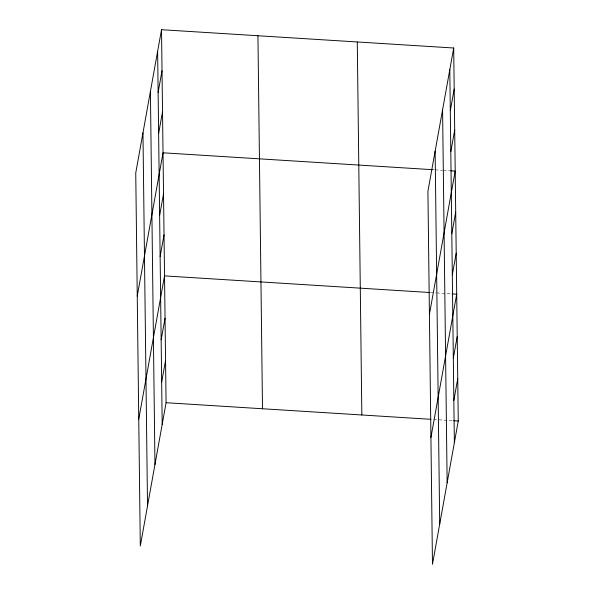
<?xml version="1.0" encoding="UTF-8"?>
<svg xmlns="http://www.w3.org/2000/svg" width="594" height="594" viewBox="0 0 594 594"><rect width="100%" height="100%" fill="white"/><g stroke="black" fill="none" stroke-linecap="round" stroke-linejoin="round"><path stroke-width="0.45" stroke-dasharray="2.97 2.23" d="M432.462 169.676L434.281 169.787M435.187 169.847L442.463 170.3M443.376 170.359L449.74 170.753M430.331 292.545L435.788 292.887M436.694 292.939L451.247 293.852M433.694 419.483L452.799 420.678"/><path stroke-width="0.89" d="M161.523 29.7L135.744 172.98L140.303 545.997L166.082 402.717L161.523 29.7L453.697 48.003L458.256 421.02L432.477 564.3L427.918 191.283L453.697 48.003M158.13 92.397L162.028 70.731M158.628 133.427L162.526 111.761M137.251 296.079L163.031 152.799L432.462 169.676M159.63 215.488L163.528 193.83M160.135 256.519L164.033 234.86M138.751 419.171L164.531 275.891L429.417 292.486M161.152 339.827L165.05 318.169M161.672 382.105L165.57 360.447M450.297 110.699L454.195 89.033M450.801 151.73L454.7 130.064M429.417 314.375L455.197 171.094L450.653 170.812M451.804 233.791L455.702 212.132M452.309 274.822L456.207 253.163M430.925 437.474L456.704 294.193L452.16 293.911M453.326 358.13L457.224 336.471M453.838 400.408L457.736 378.742M166.082 402.717L430.969 419.312M453.705 420.738L458.256 421.02M449.799 69.661L454.358 442.686M442.575 109.801L447.141 482.818M435.135 151.151L439.701 524.168M357.276 41.959L361.843 414.983M257.937 35.737L262.503 408.761M157.625 51.359L162.184 424.383M150.408 91.498L154.967 464.515M142.968 132.848L147.527 505.865"/></g></svg>
